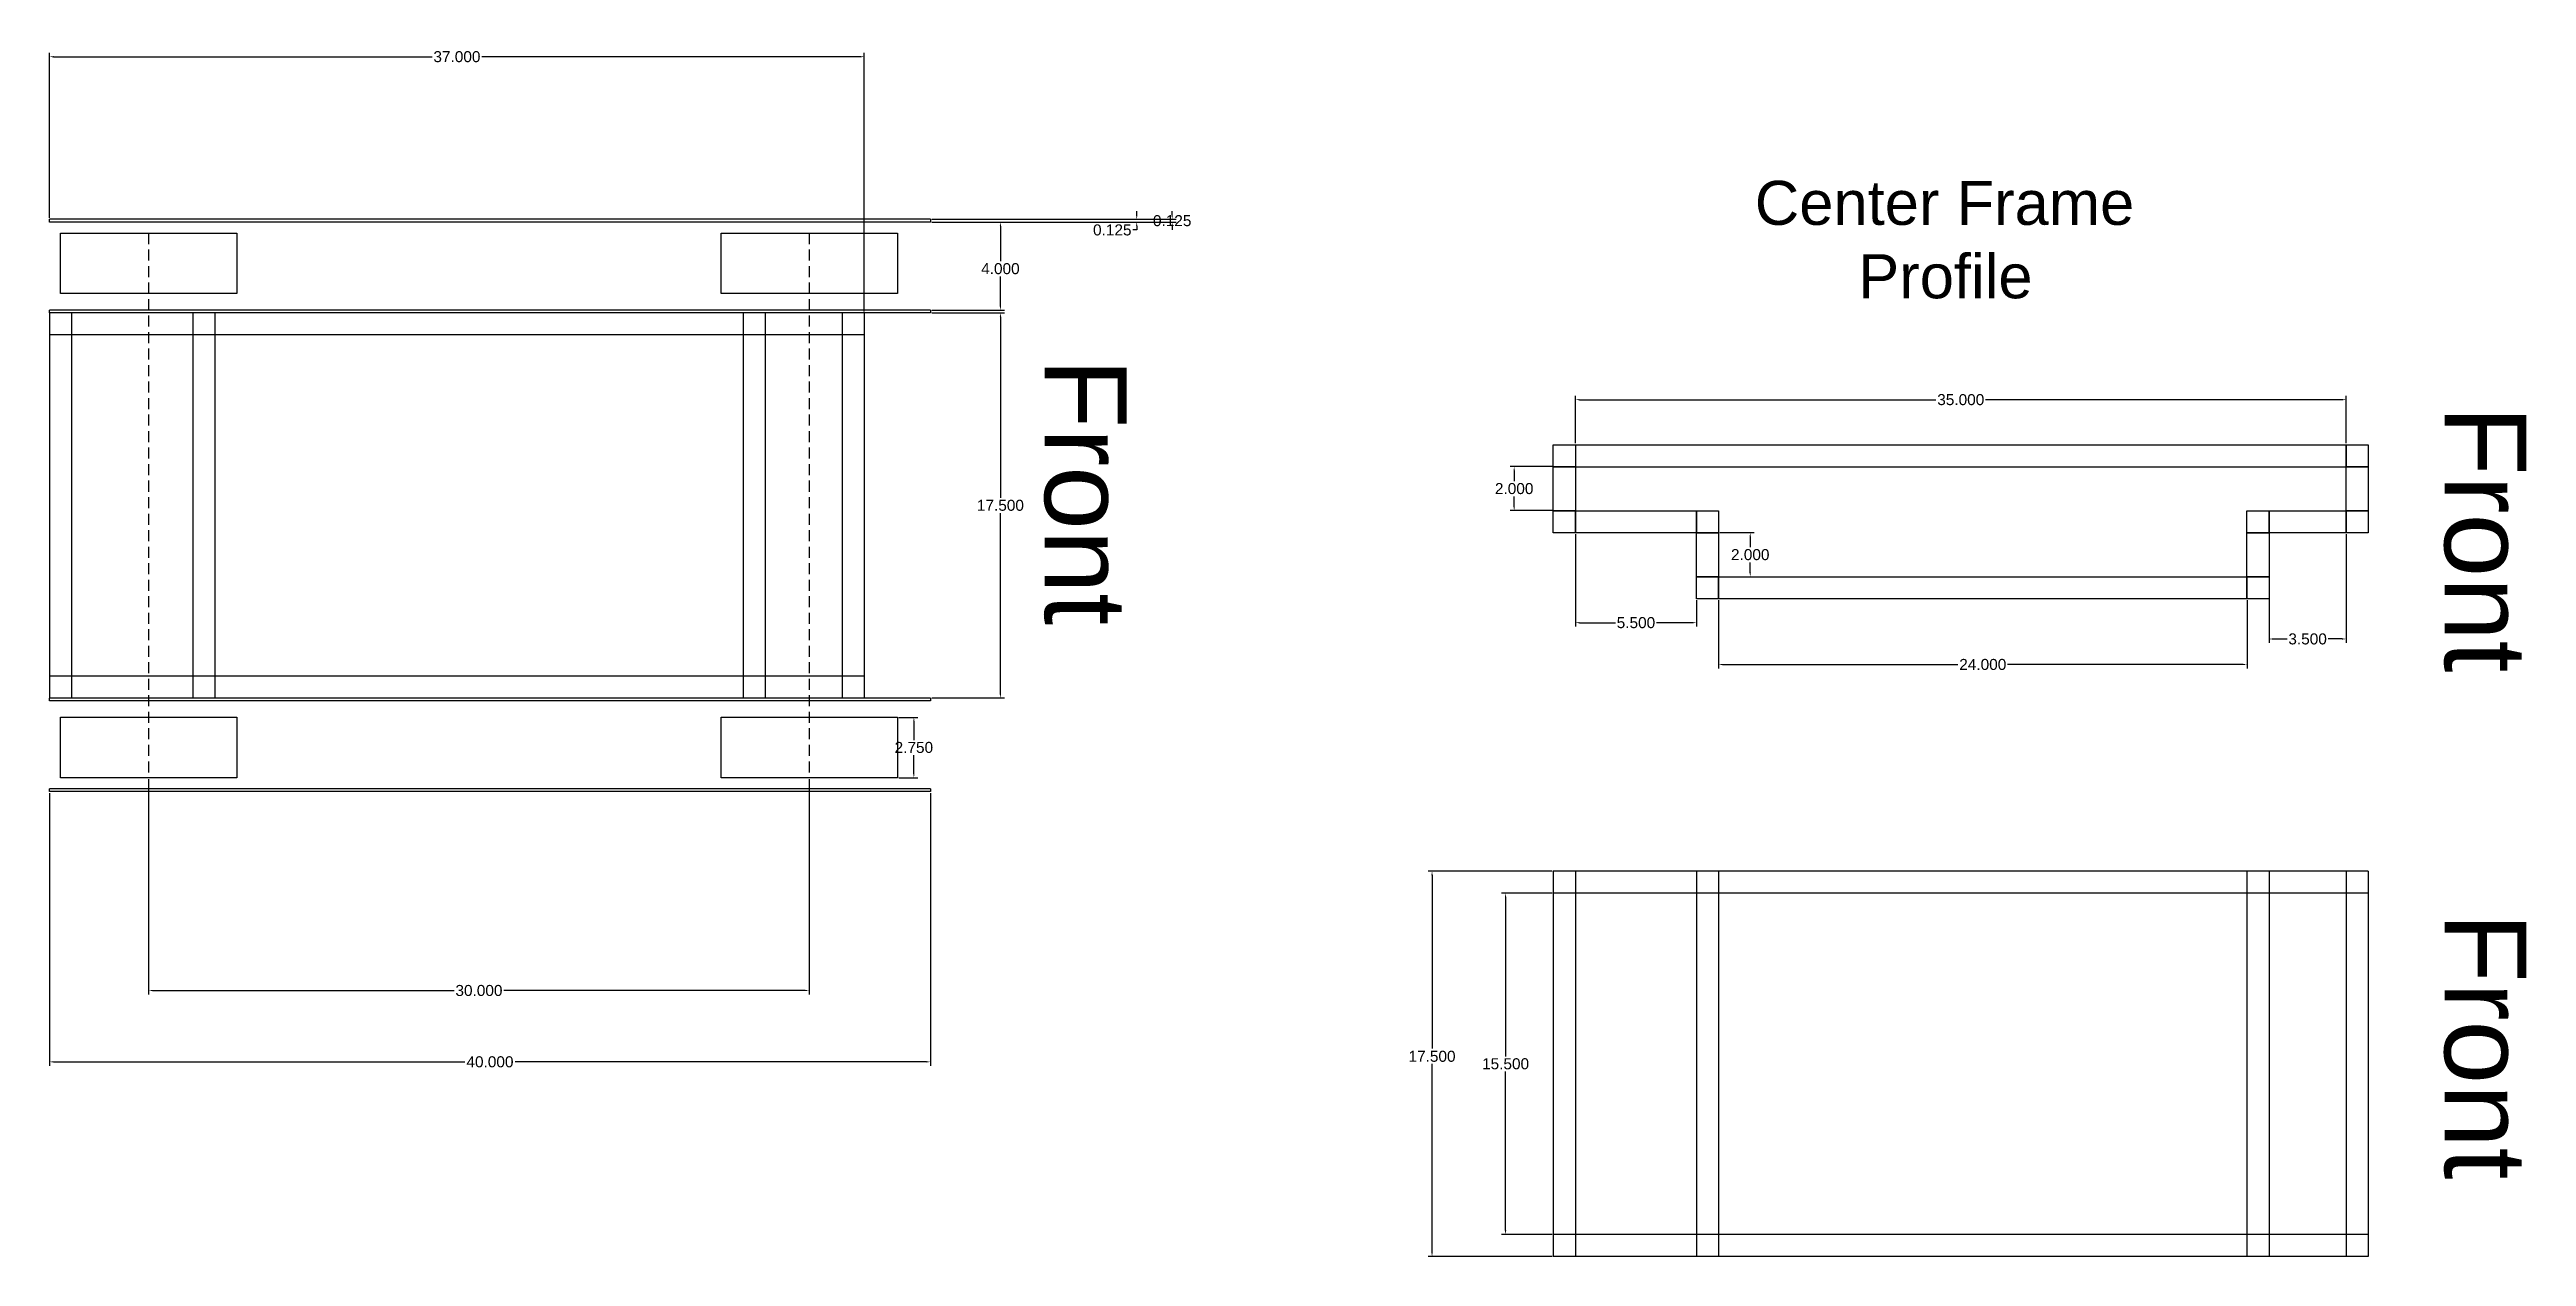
# Model space of a CAD drawing. Header units: inches. Extents: x 15 to 127, y -11 to 44.
import ezdxf

# ---------------------------------------------------------------- set-up
doc = ezdxf.new("R2010")
doc.units = ezdxf.units.IN
doc.header["$MEASUREMENT"] = 0
doc.linetypes.add('DASHED', pattern=[0.75, 0.5, -0.25])
for name, color, linetype in [('Center Frame', 3, 'Continuous'), ('Construction Lines', 6, 'DASHED'), ('Dimensions', 1, 'Continuous'), ('Drive Units', 4, 'Continuous'), ('Motor_Gearbox', 30, 'Continuous')]:
    doc.layers.add(name, color=color, linetype=linetype)
doc.styles.get("Standard").update_dxf_attribs({"font": 'arial.ttf'})
doc.dimstyles.get("Standard").update_dxf_attribs({"dimtxt": 0.5, "dimasz": 0.18, "dimexe": 0.18, "dimexo": 0.0625, "dimgap": 0.09, "dimtad": 0, "dimtih": 1, "dimtoh": 1, "dimdec": 3, "dimzin": 0, "dimdsep": 46, "dimtxsty": 'Standard', "dimcen": 0.09, "dimadec": 0, "dimazin": 0, "dimtfac": 1, "dimtdec": 3, "dimtofl": 0, "dimtmove": 0, "dimatfit": 3, "dimfxl": 1, "dimtolj": 1, "dimtzin": 0, "dimarcsym": 0})

# ---------------------------------------------------------------- blocks, each defined once
blk = doc.blocks.new('*D3')
at = {"layer": 'Defpoints', "color": 0, "transparency": 16777216}
for p in [(119.31, 27.79), (84.31, 25.75), (119.31, 25.75)]:
    blk.add_point(p, dxfattribs=at)
at = {"layer": 'Dimensions', "color": 0, "lineweight": -2, "transparency": 16777216}
for p, q in [((84.31, 25.81), (84.31, 27.97)), ((84.49, 27.79), (100.68, 27.79)), ((119.13, 27.79), (102.93, 27.79)), ((119.31, 25.81), (119.31, 27.97))]:
    blk.add_line(p, q, dxfattribs=at)
at = {"layer": 'Dimensions', "color": 0, "transparency": 16777216}
for points in [[(84.49, 27.82), (84.49, 27.76), (84.31, 27.79)], [(119.13, 27.82), (119.13, 27.76), (119.31, 27.79)]]:
    blk.add_solid(points, dxfattribs=at)
at = {"layer": 'Dimensions', "color": 0, "transparency": 16777216, "insert": (101.81, 27.79), "char_height": 0.5, "attachment_point": 5}
blk.add_mtext('\\A1;35.000', dxfattribs=at)
blk = doc.blocks.new('*D4')
at = {"layer": 'Defpoints', "color": 0, "transparency": 16777216}
for p in [(83.31, 24.75), (81.53, 22.75), (83.31, 22.75)]:
    blk.add_point(p, dxfattribs=at)
at = {"layer": 'Dimensions', "color": 0, "lineweight": -2, "transparency": 16777216}
for p, q in [((83.25, 24.75), (81.35, 24.75)), ((81.53, 24.57), (81.53, 24.09)), ((83.25, 22.75), (81.35, 22.75)), ((81.53, 22.93), (81.53, 23.4))]:
    blk.add_line(p, q, dxfattribs=at)
at = {"layer": 'Dimensions', "color": 0, "transparency": 16777216}
for points in [[(81.5, 24.57), (81.56, 24.57), (81.53, 24.75)], [(81.5, 22.93), (81.56, 22.93), (81.53, 22.75)]]:
    blk.add_solid(points, dxfattribs=at)
at = {"layer": 'Dimensions', "color": 0, "transparency": 16777216, "insert": (81.53, 23.75), "char_height": 0.5, "attachment_point": 5}
blk.add_mtext('\\A1;2.000', dxfattribs=at)
blk = doc.blocks.new('*D6')
at = {"layer": 'Defpoints', "color": 0, "transparency": 16777216}
for p in [(84.31, 21.75), (89.81, 18.75), (84.31, 17.66)]:
    blk.add_point(p, dxfattribs=at)
at = {"layer": 'Dimensions', "color": 0, "lineweight": -2, "transparency": 16777216}
for p, q in [((84.31, 21.68), (84.31, 17.48)), ((89.81, 18.68), (89.81, 17.48)), ((84.49, 17.66), (86.13, 17.66)), ((89.63, 17.66), (87.99, 17.66))]:
    blk.add_line(p, q, dxfattribs=at)
at = {"layer": 'Dimensions', "color": 0, "transparency": 16777216}
for points in [[(84.49, 17.69), (84.49, 17.63), (84.31, 17.66)], [(89.63, 17.69), (89.63, 17.63), (89.81, 17.66)]]:
    blk.add_solid(points, dxfattribs=at)
at = {"layer": 'Dimensions', "color": 0, "transparency": 16777216, "insert": (87.06, 17.66), "char_height": 0.5, "attachment_point": 5}
blk.add_mtext('\\A1;5.500', dxfattribs=at)
blk = doc.blocks.new('*D7')
at = {"layer": 'Defpoints', "color": 0, "transparency": 16777216}
for p in [(90.81, 21.75), (90.81, 19.75), (92.25, 19.75)]:
    blk.add_point(p, dxfattribs=at)
at = {"layer": 'Dimensions', "color": 0, "lineweight": -2, "transparency": 16777216}
for p, q in [((90.87, 21.75), (92.43, 21.75)), ((92.25, 21.57), (92.25, 21.09)), ((92.25, 19.93), (92.25, 20.4)), ((90.87, 19.75), (92.43, 19.75))]:
    blk.add_line(p, q, dxfattribs=at)
at = {"layer": 'Dimensions', "color": 0, "transparency": 16777216}
for points in [[(92.22, 21.57), (92.28, 21.57), (92.25, 21.75)], [(92.22, 19.93), (92.28, 19.93), (92.25, 19.75)]]:
    blk.add_solid(points, dxfattribs=at)
at = {"layer": 'Dimensions', "color": 0, "transparency": 16777216, "insert": (92.25, 20.75), "char_height": 0.5, "attachment_point": 5}
blk.add_mtext('\\A1;2.000', dxfattribs=at)
blk = doc.blocks.new('*D8')
at = {"layer": 'Defpoints', "color": 0, "transparency": 16777216}
for p in [(90.81, 18.75), (114.81, 18.75), (114.81, 15.76)]:
    blk.add_point(p, dxfattribs=at)
at = {"layer": 'Dimensions', "color": 0, "lineweight": -2, "transparency": 16777216}
for p, q in [((90.81, 18.68), (90.81, 15.58)), ((114.81, 18.68), (114.81, 15.58)), ((90.99, 15.76), (101.68, 15.76)), ((114.63, 15.76), (103.94, 15.76))]:
    blk.add_line(p, q, dxfattribs=at)
at = {"layer": 'Dimensions', "color": 0, "transparency": 16777216}
for points in [[(90.99, 15.79), (90.99, 15.73), (90.81, 15.76)], [(114.63, 15.79), (114.63, 15.73), (114.81, 15.76)]]:
    blk.add_solid(points, dxfattribs=at)
at = {"layer": 'Dimensions', "color": 0, "transparency": 16777216, "insert": (102.81, 15.76), "char_height": 0.5, "attachment_point": 5}
blk.add_mtext('\\A1;24.000', dxfattribs=at)
blk = doc.blocks.new('*D9')
at = {"layer": 'Defpoints', "color": 0, "transparency": 16777216}
for p in [(55.02, 35.99), (55.02, 35.86), (64.39, 35.86)]:
    blk.add_point(p, dxfattribs=at)
at = {"layer": 'Dimensions', "color": 0, "lineweight": -2, "transparency": 16777216}
for p, q in [((64.39, 36.17), (64.39, 36.35)), ((55.08, 35.99), (64.57, 35.99)), ((55.08, 35.86), (64.57, 35.86)), ((64.39, 35.5), (64.21, 35.5)), ((64.39, 35.68), (64.39, 35.5))]:
    blk.add_line(p, q, dxfattribs=at)
at = {"layer": 'Dimensions', "color": 0, "transparency": 16777216}
for points in [[(64.36, 36.17), (64.42, 36.17), (64.39, 35.99)], [(64.36, 35.68), (64.42, 35.68), (64.39, 35.86)]]:
    blk.add_solid(points, dxfattribs=at)
at = {"layer": 'Dimensions', "color": 0, "transparency": 16777216, "insert": (63.28, 35.5), "char_height": 0.5, "attachment_point": 5}
blk.add_mtext('\\A1;0.125', dxfattribs=at)
blk = doc.blocks.new('*D10')
at = {"layer": 'Defpoints', "color": 0, "transparency": 16777216}
for p in [(55.02, 35.86), (58.2, 35.86), (55.02, 31.86)]:
    blk.add_point(p, dxfattribs=at)
at = {"layer": 'Dimensions', "color": 0, "lineweight": -2, "transparency": 16777216}
for p, q in [((55.08, 35.86), (58.38, 35.86)), ((58.2, 35.68), (58.2, 34.08)), ((58.2, 32.04), (58.2, 33.39)), ((55.08, 31.86), (58.38, 31.86))]:
    blk.add_line(p, q, dxfattribs=at)
at = {"layer": 'Dimensions', "color": 0, "transparency": 16777216}
for points in [[(58.17, 35.68), (58.23, 35.68), (58.2, 35.86)], [(58.17, 32.04), (58.23, 32.04), (58.2, 31.86)]]:
    blk.add_solid(points, dxfattribs=at)
at = {"layer": 'Dimensions', "color": 0, "transparency": 16777216, "insert": (58.2, 33.74), "char_height": 0.5, "attachment_point": 5}
blk.add_mtext('\\A1;4.000', dxfattribs=at)
blk = doc.blocks.new('*D11')
at = {"layer": 'Defpoints', "color": 0, "transparency": 16777216}
for p in [(55.02, 31.74), (55.02, 14.24), (58.2, 14.24)]:
    blk.add_point(p, dxfattribs=at)
at = {"layer": 'Dimensions', "color": 0, "lineweight": -2, "transparency": 16777216}
for p, q in [((55.08, 31.74), (58.38, 31.74)), ((58.2, 31.56), (58.2, 23.33)), ((58.2, 14.42), (58.2, 22.64)), ((55.08, 14.24), (58.38, 14.24))]:
    blk.add_line(p, q, dxfattribs=at)
at = {"layer": 'Dimensions', "color": 0, "transparency": 16777216}
for points in [[(58.17, 31.56), (58.23, 31.56), (58.2, 31.74)], [(58.17, 14.42), (58.23, 14.42), (58.2, 14.24)]]:
    blk.add_solid(points, dxfattribs=at)
at = {"layer": 'Dimensions', "color": 0, "transparency": 16777216, "insert": (58.2, 22.99), "char_height": 0.5, "attachment_point": 5}
blk.add_mtext('\\A1;17.500', dxfattribs=at)
blk = doc.blocks.new('*D12')
at = {"layer": 'Defpoints', "color": 0, "transparency": 16777216}
for p in [(55.02, 35.99), (55.02, 35.86), (66, 35.86)]:
    blk.add_point(p, dxfattribs=at)
at = {"layer": 'Dimensions', "color": 0, "lineweight": -2, "transparency": 16777216}
for p, q in [((66, 36.17), (66, 36.35)), ((55.08, 35.99), (66.18, 35.99)), ((55.08, 35.86), (66.18, 35.86)), ((66, 35.68), (66, 35.5))]:
    blk.add_line(p, q, dxfattribs=at)
at = {"layer": 'Dimensions', "color": 0, "transparency": 16777216}
for points in [[(65.97, 36.17), (66.03, 36.17), (66, 35.99)], [(65.97, 35.68), (66.03, 35.68), (66, 35.86)]]:
    blk.add_solid(points, dxfattribs=at)
at = {"layer": 'Dimensions', "color": 0, "transparency": 16777216, "insert": (66, 35.92), "char_height": 0.5, "attachment_point": 5}
blk.add_mtext('\\A1;0.125', dxfattribs=at)
blk = doc.blocks.new('*D13')
at = {"layer": 'Defpoints', "color": 0, "transparency": 16777216}
for p in [(53.52, 13.36), (53.52, 10.61), (54.27, 10.61)]:
    blk.add_point(p, dxfattribs=at)
at = {"layer": 'Dimensions', "color": 0, "lineweight": -2, "transparency": 16777216}
for p, q in [((53.58, 13.36), (54.45, 13.36)), ((54.27, 13.18), (54.27, 12.33)), ((54.27, 10.79), (54.27, 11.64)), ((53.58, 10.61), (54.45, 10.61))]:
    blk.add_line(p, q, dxfattribs=at)
at = {"layer": 'Dimensions', "color": 0, "transparency": 16777216}
for points in [[(54.24, 13.18), (54.3, 13.18), (54.27, 13.36)], [(54.24, 10.79), (54.3, 10.79), (54.27, 10.61)]]:
    blk.add_solid(points, dxfattribs=at)
at = {"layer": 'Dimensions', "color": 0, "transparency": 16777216, "insert": (54.27, 11.99), "char_height": 0.5, "attachment_point": 5}
blk.add_mtext('\\A1;2.750', dxfattribs=at)
blk = doc.blocks.new('*D14')
at = {"layer": 'Defpoints', "color": 0, "transparency": 16777216}
for p in [(19.52, 10.61), (49.52, 10.61), (19.52, 0.95)]:
    blk.add_point(p, dxfattribs=at)
at = {"layer": 'Dimensions', "color": 0, "lineweight": -2, "transparency": 16777216}
for p, q in [((19.52, 10.55), (19.52, 0.77)), ((49.52, 10.55), (49.52, 0.77)), ((19.7, 0.95), (33.39, 0.95)), ((49.34, 0.95), (35.65, 0.95))]:
    blk.add_line(p, q, dxfattribs=at)
at = {"layer": 'Dimensions', "color": 0, "transparency": 16777216}
for points in [[(19.7, 0.98), (19.7, 0.92), (19.52, 0.95)], [(49.34, 0.98), (49.34, 0.92), (49.52, 0.95)]]:
    blk.add_solid(points, dxfattribs=at)
at = {"layer": 'Dimensions', "color": 0, "transparency": 16777216, "insert": (34.52, 0.95), "char_height": 0.5, "attachment_point": 5}
blk.add_mtext('\\A1;30.000', dxfattribs=at)
blk = doc.blocks.new('*D15')
at = {"layer": 'Defpoints', "color": 0, "transparency": 16777216}
for p in [(15.02, 9.99), (55.02, 9.99), (15.02, -2.29)]:
    blk.add_point(p, dxfattribs=at)
at = {"layer": 'Dimensions', "color": 0, "lineweight": -2, "transparency": 16777216}
for p, q in [((15.02, 9.92), (15.02, -2.47)), ((55.02, 9.92), (55.02, -2.47)), ((15.2, -2.29), (33.88, -2.29)), ((54.84, -2.29), (36.16, -2.29))]:
    blk.add_line(p, q, dxfattribs=at)
at = {"layer": 'Dimensions', "color": 0, "transparency": 16777216}
for points in [[(15.2, -2.26), (15.2, -2.32), (15.02, -2.29)], [(54.84, -2.26), (54.84, -2.32), (55.02, -2.29)]]:
    blk.add_solid(points, dxfattribs=at)
at = {"layer": 'Dimensions', "color": 0, "transparency": 16777216, "insert": (35.02, -2.29), "char_height": 0.5, "attachment_point": 5}
blk.add_mtext('\\A1;40.000', dxfattribs=at)
blk = doc.blocks.new('*D16')
at = {"layer": 'Defpoints', "color": 0, "transparency": 16777216}
for p in [(15.02, 43.37), (15.02, 35.99), (52.02, 31.74)]:
    blk.add_point(p, dxfattribs=at)
at = {"layer": 'Dimensions', "color": 0, "lineweight": -2, "transparency": 16777216}
for p, q in [((15.02, 36.05), (15.02, 43.55)), ((15.2, 43.37), (32.39, 43.37)), ((51.84, 43.37), (34.65, 43.37)), ((52.02, 31.8), (52.02, 43.55))]:
    blk.add_line(p, q, dxfattribs=at)
at = {"layer": 'Dimensions', "color": 0, "transparency": 16777216}
for points in [[(15.2, 43.4), (15.2, 43.34), (15.02, 43.37)], [(51.84, 43.4), (51.84, 43.34), (52.02, 43.37)]]:
    blk.add_solid(points, dxfattribs=at)
at = {"layer": 'Dimensions', "color": 0, "transparency": 16777216, "insert": (33.52, 43.37), "char_height": 0.5, "attachment_point": 5}
blk.add_mtext('\\A1;37.000', dxfattribs=at)
blk = doc.blocks.new('*D17')
at = {"layer": 'Defpoints', "color": 0, "transparency": 16777216}
for p in [(83.31, 5.37), (81.14, -10.13), (83.31, -10.13)]:
    blk.add_point(p, dxfattribs=at)
at = {"layer": 'Dimensions', "color": 0, "lineweight": -2, "transparency": 16777216}
for p, q in [((83.25, 5.37), (80.96, 5.37)), ((81.14, 5.19), (81.14, -2.04)), ((81.14, -9.95), (81.14, -2.73)), ((83.25, -10.13), (80.96, -10.13))]:
    blk.add_line(p, q, dxfattribs=at)
at = {"layer": 'Dimensions', "color": 0, "transparency": 16777216}
for points in [[(81.11, 5.19), (81.17, 5.19), (81.14, 5.37)], [(81.11, -9.95), (81.17, -9.95), (81.14, -10.13)]]:
    blk.add_solid(points, dxfattribs=at)
at = {"layer": 'Dimensions', "color": 0, "transparency": 16777216, "insert": (81.14, -2.38), "char_height": 0.5, "attachment_point": 5}
blk.add_mtext('\\A1;15.500', dxfattribs=at)
blk = doc.blocks.new('*D18')
at = {"layer": 'Defpoints', "color": 0, "transparency": 16777216}
for p in [(83.31, 6.37), (77.8, -11.13), (83.31, -11.13)]:
    blk.add_point(p, dxfattribs=at)
at = {"layer": 'Dimensions', "color": 0, "lineweight": -2, "transparency": 16777216}
for p, q in [((83.25, 6.37), (77.62, 6.37)), ((77.8, 6.19), (77.8, -1.69)), ((77.8, -10.95), (77.8, -2.38)), ((83.25, -11.13), (77.62, -11.13))]:
    blk.add_line(p, q, dxfattribs=at)
at = {"layer": 'Dimensions', "color": 0, "transparency": 16777216}
for points in [[(77.77, 6.19), (77.83, 6.19), (77.8, 6.37)], [(77.77, -10.95), (77.83, -10.95), (77.8, -11.13)]]:
    blk.add_solid(points, dxfattribs=at)
at = {"layer": 'Dimensions', "color": 0, "transparency": 16777216, "insert": (77.8, -2.04), "char_height": 0.5, "attachment_point": 5}
blk.add_mtext('\\A1;17.500', dxfattribs=at)
blk = doc.blocks.new('*D19')
at = {"layer": 'Defpoints', "color": 0, "transparency": 16777216}
for p in [(115.81, 21.75), (119.31, 21.75), (119.31, 16.92)]:
    blk.add_point(p, dxfattribs=at)
at = {"layer": 'Dimensions', "color": 0, "lineweight": -2, "transparency": 16777216}
for p, q in [((115.81, 21.68), (115.81, 16.74)), ((119.31, 21.68), (119.31, 16.74)), ((115.99, 16.92), (116.63, 16.92)), ((119.13, 16.92), (118.49, 16.92))]:
    blk.add_line(p, q, dxfattribs=at)
at = {"layer": 'Dimensions', "color": 0, "transparency": 16777216}
for points in [[(115.99, 16.95), (115.99, 16.89), (115.81, 16.92)], [(119.13, 16.95), (119.13, 16.89), (119.31, 16.92)]]:
    blk.add_solid(points, dxfattribs=at)
at = {"layer": 'Dimensions', "color": 0, "transparency": 16777216, "insert": (117.56, 16.92), "char_height": 0.5, "attachment_point": 5}
blk.add_mtext('\\A1;3.500', dxfattribs=at)

msp = doc.modelspace()

# ---------------------------------------------------------------- linework, layer by layer
msp.add_line((84.3078, 25.7466), (84.3078, 24.7466))
at = {"layer": 'Center Frame'}
for p, q in [((15.02, 31.7369), (15.02, 14.2369)), ((52.02, 31.7369), (15.02, 31.7369)), ((16.02, 31.7369), (16.02, 14.2369)), ((21.52, 31.7369), (21.52, 14.2369)), ((22.52, 31.7369), (22.52, 14.2369)), ((46.52, 31.7369), (46.52, 14.2369)), ((47.52, 31.7369), (47.52, 14.2369)), ((51.02, 31.7369), (51.02, 14.2369)), ((52.02, 31.7369), (52.02, 14.2369)), ((52.02, 30.7369), (15.02, 30.7369)), ((84.3078, 25.7466), (119.3078, 25.7466)), ((84.3078, 24.7466), (119.3078, 24.7466)), ((119.3078, 25.7466), (119.3078, 24.7466)), ((52.02, 15.2369), (15.02, 15.2369)), ((52.02, 14.2369), (15.02, 14.2369)), ((83.3078, 6.3691), (83.3078, -11.1309)), ((120.3078, 6.3691), (83.3078, 6.3691)), ((84.3078, 6.3691), (84.3078, -11.1309)), ((89.8078, 6.3691), (89.8078, -11.1309)), ((90.8078, 6.3691), (90.8078, -11.1309)), ((114.8078, 6.3691), (114.8078, -11.1309)), ((115.8078, 6.3691), (115.8078, -11.1309)), ((119.3078, 6.3691), (119.3078, -11.1309)), ((120.3078, 6.3691), (120.3078, -11.1309)), ((120.3078, 5.3691), (83.3078, 5.3691)), ((120.3078, -10.1309), (83.3078, -10.1309)), ((120.3078, -11.1309), (83.3078, -11.1309))]:
    msp.add_line(p, q, dxfattribs=at)
for points in [[(83.3078, 25.7466), (84.3078, 25.7466), (84.3078, 24.7466), (83.3078, 24.7466)], [(83.3078, 22.7466), (83.3078, 24.7466), (84.3078, 24.7466), (84.3078, 22.7466)], [(119.3078, 25.7466), (120.3078, 25.7466), (120.3078, 24.7466), (119.3078, 24.7466)], [(119.3078, 22.7466), (119.3078, 24.7466), (120.3078, 24.7466), (120.3078, 22.7466)], [(83.3078, 22.7466), (84.3078, 22.7466), (84.3078, 21.7466), (83.3078, 21.7466)], [(84.3078, 22.7466), (89.8078, 22.7466), (89.8078, 21.7466), (84.3078, 21.7466)], [(89.8078, 22.7466), (90.8078, 22.7466), (90.8078, 21.7466), (89.8078, 21.7466)], [(114.8078, 22.7466), (115.8078, 22.7466), (115.8078, 21.7466), (114.8078, 21.7466)], [(115.8078, 22.7466), (119.3078, 22.7466), (119.3078, 21.7466), (115.8078, 21.7466)], [(119.3078, 22.7466), (120.3078, 22.7466), (120.3078, 21.7466), (119.3078, 21.7466)], [(89.8078, 19.7466), (89.8078, 21.7466), (90.8078, 21.7466), (90.8078, 19.7466)], [(114.8078, 19.7466), (114.8078, 21.7466), (115.8078, 21.7466), (115.8078, 19.7466)], [(89.8078, 19.7466), (90.8078, 19.7466), (90.8078, 18.7466), (89.8078, 18.7466)], [(90.8078, 19.7466), (114.8078, 19.7466), (114.8078, 18.7466), (90.8078, 18.7466)], [(114.8078, 19.7466), (115.8078, 19.7466), (115.8078, 18.7466), (114.8078, 18.7466)]]:
    msp.add_lwpolyline(points, close=True, dxfattribs=at)
at = {"layer": 'Construction Lines'}
for p, q in [((19.52, 35.3619), (19.52, 10.6119)), ((49.52, 35.3619), (49.52, 10.6119))]:
    msp.add_line(p, q, dxfattribs=at)
at = {"layer": 'Drive Units'}
for p, q in [((55.02, 35.9869), (15.02, 35.9869)), ((55.02, 35.9869), (15.02, 35.9869)), ((15.02, 35.8619), (15.02, 35.9869)), ((55.02, 35.8619), (15.02, 35.8619)), ((55.02, 35.9869), (55.02, 35.8619)), ((55.02, 31.8619), (15.02, 31.8619)), ((15.02, 31.7369), (15.02, 31.8619)), ((55.02, 31.7369), (15.02, 31.7369)), ((55.02, 31.8619), (55.02, 31.7369)), ((55.02, 14.2369), (15.02, 14.2369)), ((15.02, 14.1119), (15.02, 14.2369)), ((55.02, 14.1119), (15.02, 14.1119)), ((55.02, 14.2369), (55.02, 14.1119)), ((15.02, 9.9869), (15.02, 10.1119)), ((55.02, 10.1119), (15.02, 10.1119)), ((55.02, 9.9869), (15.02, 9.9869)), ((55.02, 10.1119), (55.02, 9.9869))]:
    msp.add_line(p, q, dxfattribs=at)
at = {"layer": 'Motor_Gearbox'}
for points in [[(15.52, 35.3619), (23.52, 35.3619), (23.52, 32.6119), (15.52, 32.6119)], [(45.52, 35.3619), (53.52, 35.3619), (53.52, 32.6119), (45.52, 32.6119)], [(15.52, 13.3619), (23.52, 13.3619), (23.52, 10.6119), (15.52, 10.6119)], [(45.52, 13.3619), (53.52, 13.3619), (53.52, 10.6119), (45.52, 10.6119)]]:
    msp.add_lwpolyline(points, close=True, dxfattribs=at)

# ---------------------------------------------------------------- texts
at = {"layer": 'Dimensions'}
for p in [(60.2139, 29.6677), (123.7817, 27.5165), (123.7817, 4.4897)]:
    msp.add_text('Front', height=3.71743, rotation=270, dxfattribs=at).set_placement(p)
at = {"layer": 'Dimensions', "insert": (88.705, 37.7321), "char_height": 2, "attachment_point": 1}
msp.add_mtext_dynamic_manual_height_columns('\\pi3.7524,t15.752;Center Frame \\P\\pi8.4482,t20.448;Profile ', width=24.484367, gutter_width=18.5871, heights=[0], dxfattribs=at)

# ---------------------------------------------------------------- dimensions: what is measured, and where the dimension line sits
at = {"layer": 'Dimensions'}
for base, p1, p2, picture, middle in [((15.02, 43.3693), (52.02, 31.7369), (15.02, 35.9869), '*D16', (33.52, 43.3693)), ((119.3078, 27.7945), (84.3078, 25.7466), (119.3078, 25.7466), '*D3', (101.8078, 27.7945)), ((119.3078, 16.9178), (115.8078, 21.7466), (119.3078, 21.7466), '*D19', (117.5578, 16.9178)), ((114.8078, 15.7625), (90.8078, 18.7466), (114.8078, 18.7466), '*D8', (102.8078, 15.7625)), ((19.52, 0.9529), (49.52, 10.6119), (19.52, 10.6119), '*D14', (34.52, 0.9529)), ((15.02, -2.2863), (55.02, 9.9869), (15.02, 9.9869), '*D15', (35.02, -2.2863))]:
    dim = msp.add_linear_dim(base=base, p1=p1, p2=p2, dimstyle='Standard', dxfattribs=at)
    dim.commit()
    dim.dimension.update_dxf_attribs({"geometry": picture, "text_midpoint": middle})
for base, p1, p2, picture, middle in [((64.3946, 35.8619), (55.02, 35.9869), (55.02, 35.8619), '*D9', (63.2791, 35.5019)), ((58.1972, 14.2369), (55.02, 31.7369), (55.02, 14.2369), '*D11', (58.1972, 22.9869)), ((81.5257, 22.7466), (83.3078, 24.7466), (83.3078, 22.7466), '*D4', (81.5257, 23.7466)), ((92.2522, 19.7466), (90.8078, 21.7466), (90.8078, 19.7466), '*D7', (92.2522, 20.7466)), ((54.2749, 10.6119), (53.52, 13.3619), (53.52, 10.6119), '*D13', (54.2749, 11.9869))]:
    dim = msp.add_linear_dim(base=base, p1=p1, p2=p2, angle=90, dimstyle='Standard', dxfattribs=at)
    dim.commit()
    dim.dimension.update_dxf_attribs({"geometry": picture, "text_midpoint": middle})
for base, p1, p2, picture, middle in [((65.9965, 35.8619), (55.02, 35.9869), (55.02, 35.8619), '*D12', (65.9965, 35.9244)), ((58.1972, 35.8619), (55.02, 31.8619), (55.02, 35.8619), '*D10', (58.1972, 33.7369)), ((77.7973, -11.1309), (83.3078, 6.3691), (83.3078, -11.1309), '*D18', (77.7973, -2.0356)), ((81.1401, -10.1309), (83.3078, 5.3691), (83.3078, -10.1309), '*D17', (81.1401, -2.3809))]:
    dim = msp.add_linear_dim(base=base, p1=p1, p2=p2, angle=90, dimstyle='Standard', dxfattribs=at)
    dim.commit()
    dim.dimension.update_dxf_attribs({"geometry": picture, "text_midpoint": middle, "dimtype": 160})
dim = msp.add_linear_dim(base=(84.3078, 17.6568), p1=(89.8078, 18.7466), p2=(84.3078, 21.7466), dimstyle='Standard', dxfattribs=at)
dim.commit()
dim.dimension.update_dxf_attribs({"geometry": '*D6', "text_midpoint": (87.0578, 17.6568), "dimtype": 160})

doc.saveas('drawing.dxf')
